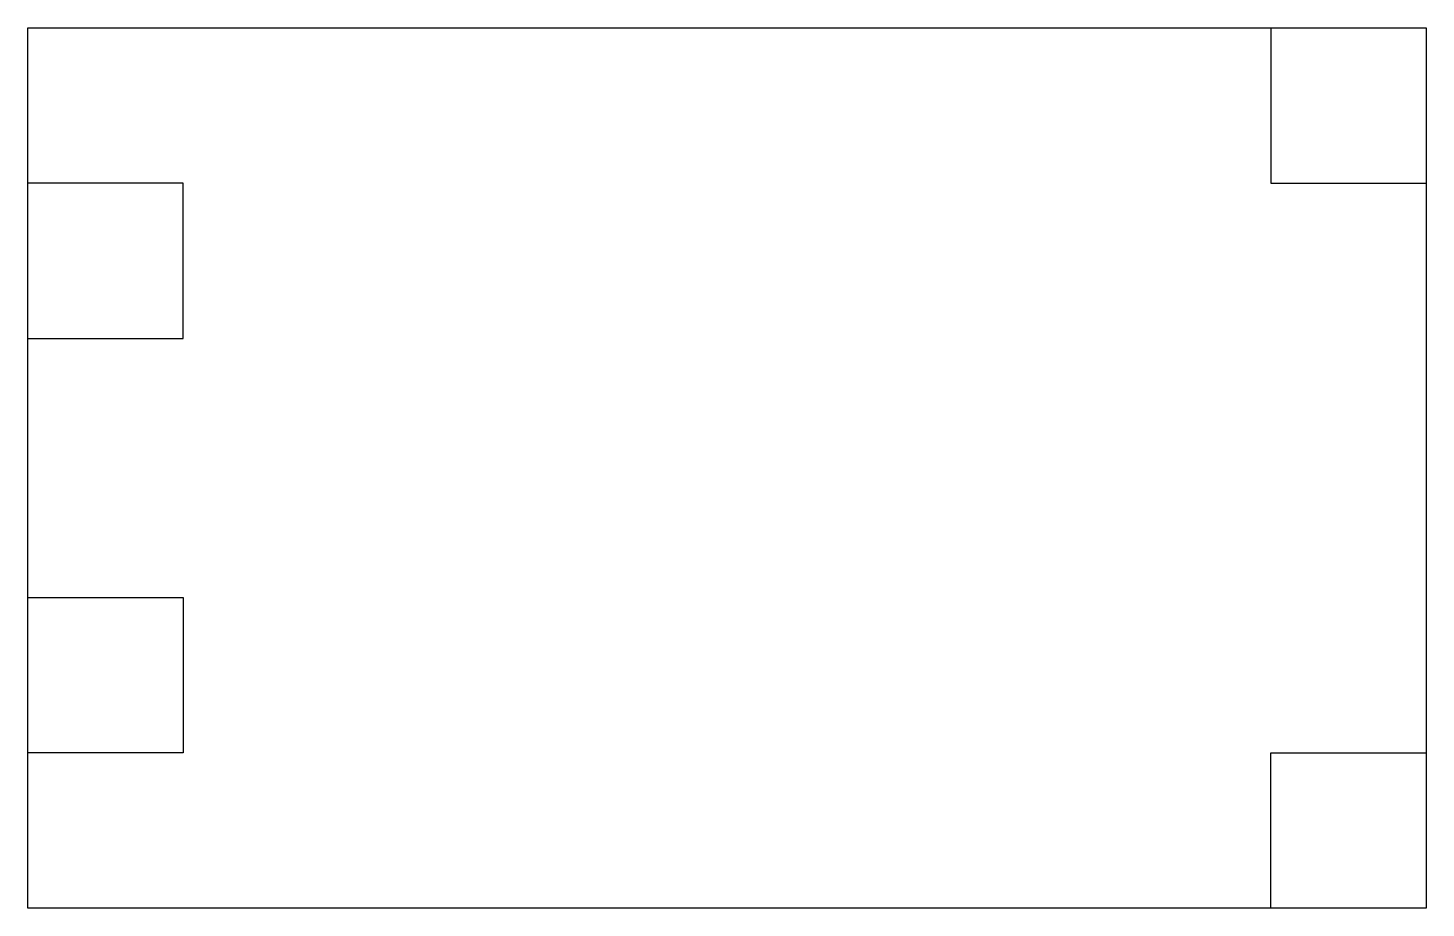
# Model space of a CAD drawing. Header units: millimetres. Extents: x -13.5 to 13.5, y -8.5 to 8.5.
import ezdxf

# ---------------------------------------------------------------- set-up
doc = ezdxf.new("R2010")
doc.units = ezdxf.units.MM
doc.layers.get('0').update_dxf_attribs({"linetype": 'CONTINUOUS'})

msp = doc.modelspace()

# ---------------------------------------------------------------- linework, layer by layer
for p, q in [((10.5, 8.5), (10.5, 5.5)), ((-10.5, 5.5), (-13.5, 5.5)), ((-10.5, 2.5), (-10.5, 5.5)), ((10.5, 5.5), (13.5, 5.5)), ((-13.5, 2.5), (-10.5, 2.5))]:
    msp.add_line(p, q)
for points in [[(-13.5, 8.5), (13.5, 8.5), (13.5, -8.5), (10.5, -8.5), (10.5, -5.5), (13.5, -5.5), (13.5, -8.5), (-13.5, -8.5)], [(-13.5, -2.5), (-10.5, -2.5), (-10.5, -5.5), (-13.5, -5.5)]]:
    msp.add_lwpolyline(points, close=True)

doc.saveas('drawing.dxf')
